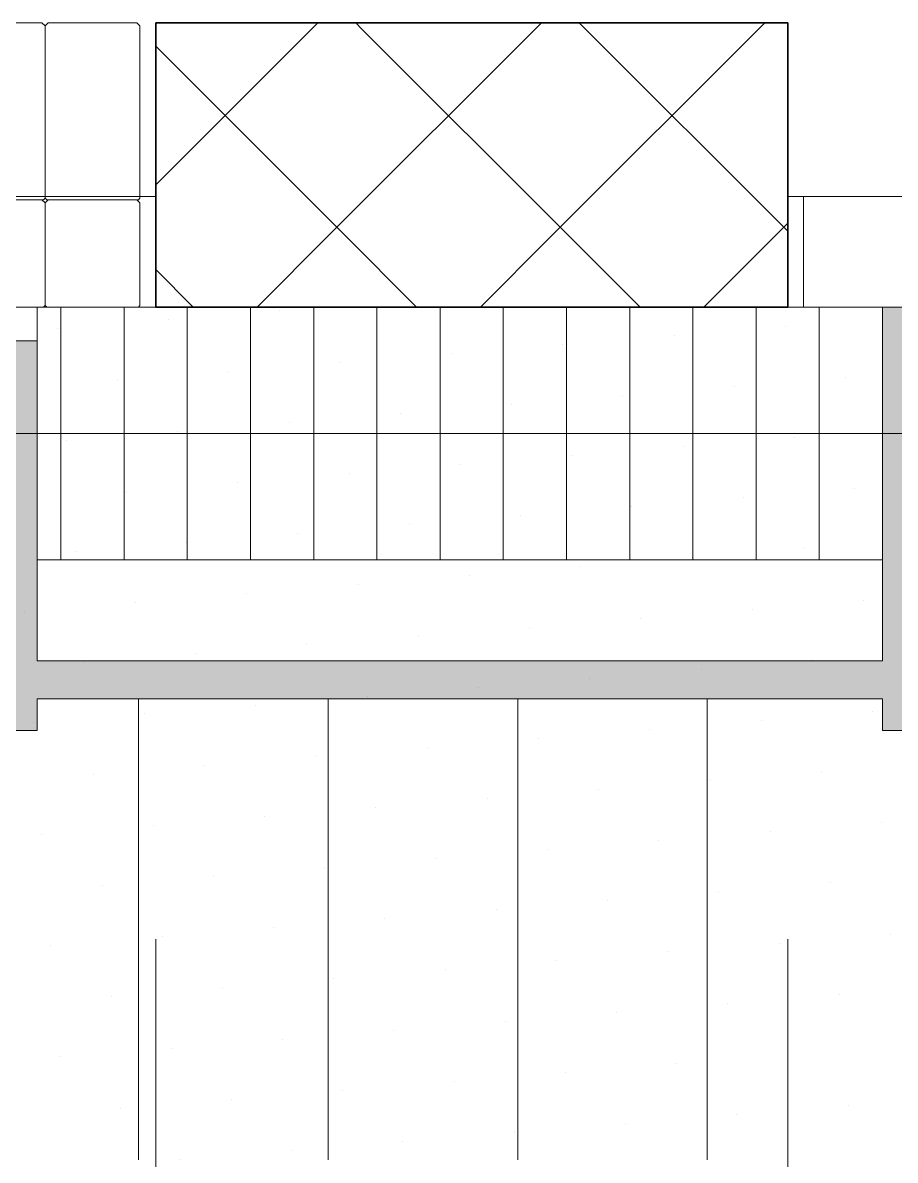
# Model space of a CAD drawing. Header units: metres. Extents: x 0.003 to 0.843, y 0.003 to 0.597.
# Drawn here: x 0.56508 to 0.57612, y 0.1918 to 0.2062 of the extents above; entities that cross this region are included whole.
import ezdxf

# ---------------------------------------------------------------- set-up
doc = ezdxf.new("R2010")
doc.units = ezdxf.units.M
for name, pattern in [('AUSGEZOGEN', [0]), ('PHANTOM', [63.5, 31.75, -6.35, 6.35, -6.35, 6.35, -6.35]), ('PUNKT', [6.35, 0, -6.35]), ('RAND', [44.45, 12.7, -6.35, 12.7, -6.35, 0, -6.35]), ('VERDECKT', [9.525, 6.35, -3.175])]:
    doc.linetypes.add(name, pattern=pattern)
for name, color, linetype, lineweight in [('Allgemein', 7, 'AUSGEZOGEN', 18), ('Ausbau Raeume', 7, 'AUSGEZOGEN', 18), ('Bodenplatte', 7, 'AUSGEZOGEN', 18), ('Daemmung', 7, 'AUSGEZOGEN', 18), ('Decke', 7, 'AUSGEZOGEN', 35), ('Deckendaemmung', 7, 'AUSGEZOGEN', 13), ('Fenster', 7, 'AUSGEZOGEN', 18), ('Unterkonstruktion', 7, 'AUSGEZOGEN', 18), ('Wand Beton bewehrt', 7, 'AUSGEZOGEN', 35), ('Werkplan- Ausfuehrungsmasse', 7, 'AUSGEZOGEN', 13)]:
    doc.layers.add(name, color=color, linetype=linetype, lineweight=lineweight)

msp = doc.modelspace()

# ---------------------------------------------------------------- hatches: boundary and pattern name
at = {"layer": 'Allgemein', "linetype": 'AUSGEZOGEN', "lineweight": 13}
msp.add_hatch(color=32, dxfattribs=at).paths.add_polyline_path([(0.56526, 0.199397), (0.56526, 0.202171), (0.56446, 0.202171), (0.56446, 0.199397), (0.56446, 0.198597), (0.56446, 0.198117), (0.56446, 0.197637), (0.56446, 0.197237), (0.56526, 0.197237), (0.56526, 0.197637), (0.56526, 0.198117), (0.56526, 0.198597)])
h = msp.add_hatch(color=32, dxfattribs=at)
h.paths.add_polyline_path([(0.47636, 0.198117), (0.45436, 0.198117), (0.45436, 0.197637), (0.47636, 0.197637)])
h.paths.add_polyline_path([(0.62556, 0.198117), (0.62556, 0.197637), (0.63884, 0.197637), (0.63884, 0.198117)])
h.paths.add_polyline_path([(0.48036, 0.198117), (0.48036, 0.197637), (0.50236, 0.197637), (0.50236, 0.198117)])
h.paths.add_polyline_path([(0.38076, 0.198117), (0.38076, 0.197637), (0.39146, 0.197637), (0.39146, 0.198117)])
h.paths.add_polyline_path([(0.33116, 0.198117), (0.3174, 0.198117), (0.3174, 0.197637), (0.33116, 0.197637)])
h.paths.add_polyline_path([(0.57596, 0.198117), (0.56526, 0.198117), (0.56526, 0.197637), (0.57596, 0.197637)])
at = {"layer": 'Daemmung', "linetype": 'AUSGEZOGEN', "lineweight": 13}
msp.add_hatch(color=32, dxfattribs=at).paths.add_polyline_path([(0.57676, 0.199397), (0.57676, 0.202597), (0.57596, 0.202597), (0.57596, 0.199397), (0.57596, 0.198597), (0.57596, 0.198117), (0.57596, 0.197637), (0.57596, 0.197237), (0.57676, 0.197237), (0.57676, 0.197637), (0.57676, 0.198117), (0.57676, 0.198597)])

# ---------------------------------------------------------------- linework, layer by layer
at = {"layer": 'Allgemein', "color": 7, "linetype": 'AUSGEZOGEN', "lineweight": 13}
for p, q in [((0.56526, 0.202171), (0.56446, 0.202171)), ((0.56526, 0.199397), (0.56526, 0.202171)), ((0.56526, 0.198597), (0.56526, 0.199397)), ((0.56526, 0.198117), (0.56526, 0.198597)), ((0.57596, 0.198117), (0.56526, 0.198117)), ((0.56526, 0.197237), (0.56526, 0.197637)), ((0.56526, 0.197637), (0.57596, 0.197637)), ((0.56446, 0.197237), (0.56526, 0.197237))]:
    msp.add_line(p, q, dxfattribs=at)
at = {"layer": 'Ausbau Raeume', "color": 254, "linetype": 'AUSGEZOGEN', "lineweight": 18}
for p, q in [((0.566542, 0.191803), (0.566542, 0.197637)), ((0.568942, 0.191803), (0.568942, 0.197637)), ((0.571342, 0.191803), (0.571342, 0.197637)), ((0.573742, 0.191803), (0.573742, 0.197637))]:
    msp.add_line(p, q, dxfattribs=at)
at = {"layer": 'Bodenplatte', "color": 92, "linetype": 'VERDECKT', "lineweight": 18, "true_color": 0x00c600}
msp.add_line((0.32236, 0.202597), (0.63436, 0.202597), dxfattribs=at)
at = {"layer": 'Daemmung', "color": 7, "linetype": 'AUSGEZOGEN', "lineweight": 18}
for p, q in [((0.56526, 0.202171), (0.56526, 0.202597)), ((0.56676, 0.202597), (0.56526, 0.202597)), ((0.57476, 0.202597), (0.56676, 0.202597)), ((0.57596, 0.202597), (0.57476, 0.202597)), ((0.57596, 0.202597), (0.57596, 0.199397)), ((0.56526, 0.199397), (0.56526, 0.202171)), ((0.56526, 0.199397), (0.57596, 0.199397))]:
    msp.add_line(p, q, dxfattribs=at)
at = {"layer": 'Daemmung', "color": 7, "linetype": 'AUSGEZOGEN', "lineweight": 13}
for p, q in [((0.57676, 0.202597), (0.57596, 0.202597)), ((0.57596, 0.202597), (0.57596, 0.199397)), ((0.57596, 0.199397), (0.57596, 0.198597)), ((0.57596, 0.198597), (0.57596, 0.198117)), ((0.57596, 0.197637), (0.57596, 0.197237)), ((0.57596, 0.197237), (0.57676, 0.197237))]:
    msp.add_line(p, q, dxfattribs=at)
for points in [[(0.56556, 0.202597), (0.56556, 0.200956), (0.56556, 0.200956), (0.56556, 0.200218), (0.56556, 0.200218), (0.56556, 0.199397)], [(0.56636, 0.202597), (0.56636, 0.200935), (0.56636, 0.200935), (0.56636, 0.200207), (0.56636, 0.200207), (0.56636, 0.199397)], [(0.56636, 0.202597), (0.56636, 0.200935), (0.56636, 0.200935), (0.56636, 0.200207), (0.56636, 0.200207), (0.56636, 0.199397)], [(0.56716, 0.202597), (0.56716, 0.200914), (0.56716, 0.200914), (0.56716, 0.200196), (0.56716, 0.200196), (0.56716, 0.199397)], [(0.56796, 0.202597), (0.56796, 0.200893), (0.56796, 0.200893), (0.56796, 0.200185), (0.56796, 0.200185), (0.56796, 0.199397)], [(0.56876, 0.202597), (0.56876, 0.200873), (0.56876, 0.200873), (0.56876, 0.200174), (0.56876, 0.200174), (0.56876, 0.199397)], [(0.56956, 0.202597), (0.56956, 0.200852), (0.56956, 0.200852), (0.56956, 0.200163), (0.56956, 0.200163), (0.56956, 0.199397)], [(0.56956, 0.202597), (0.56956, 0.200852), (0.56956, 0.200852), (0.56956, 0.200163), (0.56956, 0.200163), (0.56956, 0.199397)], [(0.57036, 0.202597), (0.57036, 0.200831), (0.57036, 0.200831), (0.57036, 0.200152), (0.57036, 0.200152), (0.57036, 0.199397)], [(0.57116, 0.202597), (0.57116, 0.20081), (0.57116, 0.20081), (0.57116, 0.200141), (0.57116, 0.200141), (0.57116, 0.199397)], [(0.57196, 0.202597), (0.57196, 0.20079), (0.57196, 0.20079), (0.57196, 0.20013), (0.57196, 0.20013), (0.57196, 0.199397)], [(0.57276, 0.202597), (0.57276, 0.200769), (0.57276, 0.200769), (0.57276, 0.200119), (0.57276, 0.200119), (0.57276, 0.199397)], [(0.57276, 0.202597), (0.57276, 0.200769), (0.57276, 0.200769), (0.57276, 0.200119), (0.57276, 0.200119), (0.57276, 0.199397)], [(0.57356, 0.202597), (0.57356, 0.200748), (0.57356, 0.200748), (0.57356, 0.200108), (0.57356, 0.200108), (0.57356, 0.199397)], [(0.57436, 0.202597), (0.57436, 0.200727), (0.57436, 0.200727), (0.57436, 0.200097), (0.57436, 0.200097), (0.57436, 0.199397)], [(0.57516, 0.202597), (0.57516, 0.200706), (0.57516, 0.200706), (0.57516, 0.200086), (0.57516, 0.200086), (0.57516, 0.199397)], [(0.57596, 0.202597), (0.57596, 0.200686), (0.57596, 0.200686), (0.57596, 0.200075), (0.57596, 0.200075), (0.57596, 0.199397)], [(0.57596, 0.202597), (0.57596, 0.200686), (0.57596, 0.200686), (0.57596, 0.200075), (0.57596, 0.200075), (0.57596, 0.199397)]]:
    msp.add_lwpolyline(points, dxfattribs=at)
at = {"layer": 'Decke', "color": 92, "linetype": 'PHANTOM', "lineweight": 18, "true_color": 0x00c600}
msp.add_line((0.32236, 0.202597), (0.63436, 0.202597), dxfattribs=at)
at = {"layer": 'Decke', "color": 92, "linetype": 'RAND', "lineweight": 18, "true_color": 0x00c600}
msp.add_line((0.31916, 0.200997), (0.63756, 0.200997), dxfattribs=at)
at = {"layer": 'Deckendaemmung', "color": 211, "linetype": 'AUSGEZOGEN', "lineweight": 13, "true_color": 0xff70ff}
for p, q in [((0.568333, 0.202549), (0.568333, 0.202549)), ((0.566924, 0.202436), (0.566924, 0.202436)), ((0.574732, 0.202355), (0.574732, 0.202355)), ((0.565514, 0.202322), (0.565514, 0.202322)), ((0.573323, 0.202241), (0.573323, 0.202241)), ((0.571914, 0.202128), (0.571914, 0.202128)), ((0.570504, 0.202014), (0.570504, 0.202014)), ((0.567685, 0.201788), (0.567685, 0.201788)), ((0.569095, 0.201901), (0.569095, 0.201901)), ((0.566276, 0.201674), (0.566276, 0.201674)), ((0.575494, 0.201707), (0.575494, 0.201707)), ((0.572675, 0.20148), (0.572675, 0.20148)), ((0.574084, 0.201593), (0.574084, 0.201593)), ((0.571266, 0.201366), (0.571266, 0.201366)), ((0.569856, 0.201253), (0.569856, 0.201253)), ((0.568447, 0.20114), (0.568447, 0.20114)), ((0.565628, 0.200913), (0.565628, 0.200913)), ((0.567037, 0.201026), (0.567037, 0.201026)), ((0.574846, 0.200945), (0.574846, 0.200945)), ((0.574846, 0.200945), (0.574846, 0.200945)), ((0.573436, 0.200832), (0.573436, 0.200832)), ((0.572027, 0.200718), (0.572027, 0.200718)), ((0.569208, 0.200492), (0.569208, 0.200492)), ((0.570618, 0.200605), (0.570618, 0.200605)), ((0.567799, 0.200378), (0.567799, 0.200378)), ((0.567799, 0.200378), (0.567799, 0.200378)), ((0.566389, 0.200265), (0.566389, 0.200265)), ((0.574198, 0.200184), (0.574198, 0.200184)), ((0.575607, 0.200297), (0.575607, 0.200297)), ((0.572788, 0.20007), (0.572788, 0.20007)), ((0.571379, 0.199957), (0.571379, 0.199957)), ((0.56997, 0.199844), (0.56997, 0.199844)), ((0.567151, 0.199617), (0.567151, 0.199617)), ((0.56856, 0.19973), (0.56856, 0.19973)), ((0.565741, 0.199503), (0.565741, 0.199503)), ((0.574959, 0.199536), (0.574959, 0.199536)), ((0.57355, 0.199422), (0.57355, 0.199422)), ((0.570731, 0.199195), (0.570731, 0.199195)), ((0.57214, 0.199309), (0.57214, 0.199309)), ((0.569322, 0.199082), (0.569322, 0.199082)), ((0.567912, 0.198969), (0.567912, 0.198969)), ((0.575721, 0.198888), (0.575721, 0.198888)), ((0.565093, 0.198742), (0.565093, 0.198742)), ((0.566503, 0.198855), (0.566503, 0.198855)), ((0.574311, 0.198774), (0.574311, 0.198774)), ((0.572902, 0.198661), (0.572902, 0.198661)), ((0.571492, 0.198547), (0.571492, 0.198547)), ((0.568673, 0.198321), (0.568673, 0.198321)), ((0.570083, 0.198434), (0.570083, 0.198434)), ((0.567264, 0.198207), (0.567264, 0.198207)), ((0.565855, 0.198094), (0.565855, 0.198094)), ((0.575073, 0.198126), (0.575073, 0.198126)), ((0.572254, 0.197899), (0.572254, 0.197899)), ((0.573663, 0.198013), (0.573663, 0.198013)), ((0.570844, 0.197786), (0.570844, 0.197786)), ((0.569435, 0.197673), (0.569435, 0.197673)), ((0.566616, 0.197446), (0.566616, 0.197446)), ((0.568025, 0.197559), (0.568025, 0.197559)), ((0.575834, 0.197478), (0.575834, 0.197478)), ((0.575834, 0.197478), (0.575834, 0.197478)), ((0.565207, 0.197332), (0.565207, 0.197332)), ((0.574425, 0.197365), (0.574425, 0.197365)), ((0.573015, 0.197251), (0.573015, 0.197251)), ((0.570196, 0.197025), (0.570196, 0.197025)), ((0.571606, 0.197138), (0.571606, 0.197138)), ((0.568787, 0.196911), (0.568787, 0.196911)), ((0.568787, 0.196911), (0.568787, 0.196911)), ((0.567377, 0.196798), (0.567377, 0.196798)), ((0.565968, 0.196684), (0.565968, 0.196684)), ((0.573777, 0.196603), (0.573777, 0.196603)), ((0.575186, 0.196717), (0.575186, 0.196717)), ((0.572367, 0.19649), (0.572367, 0.19649)), ((0.570958, 0.196377), (0.570958, 0.196377)), ((0.568139, 0.19615), (0.568139, 0.19615)), ((0.569548, 0.196263), (0.569548, 0.196263)), ((0.566729, 0.196036), (0.566729, 0.196036)), ((0.575948, 0.196069), (0.575948, 0.196069)), ((0.56532, 0.195923), (0.56532, 0.195923)), ((0.574538, 0.195955), (0.574538, 0.195955)), ((0.571719, 0.195729), (0.571719, 0.195729)), ((0.573129, 0.195842), (0.573129, 0.195842)), ((0.57031, 0.195615), (0.57031, 0.195615)), ((0.5689, 0.195502), (0.5689, 0.195502)), ((0.567491, 0.195388), (0.567491, 0.195388)), ((0.5753, 0.195307), (0.5753, 0.195307)), ((0.566081, 0.195275), (0.566081, 0.195275)), ((0.57389, 0.195194), (0.57389, 0.195194)), ((0.572481, 0.195081), (0.572481, 0.195081)), ((0.569662, 0.194854), (0.569662, 0.194854)), ((0.571071, 0.194967), (0.571071, 0.194967)), ((0.568252, 0.19474), (0.568252, 0.19474)), ((0.566843, 0.194627), (0.566843, 0.194627)), ((0.576061, 0.194659), (0.576061, 0.194659)), ((0.565433, 0.194514), (0.565433, 0.194514)), ((0.573242, 0.194433), (0.573242, 0.194433)), ((0.574651, 0.194546), (0.574651, 0.194546)), ((0.571833, 0.194319), (0.571833, 0.194319)), ((0.570423, 0.194206), (0.570423, 0.194206)), ((0.569014, 0.194092), (0.569014, 0.194092)), ((0.566195, 0.193866), (0.566195, 0.193866)), ((0.567604, 0.193979), (0.567604, 0.193979)), ((0.575413, 0.193898), (0.575413, 0.193898)), ((0.575413, 0.193898), (0.575413, 0.193898)), ((0.574003, 0.193784), (0.574003, 0.193784)), ((0.571185, 0.193558), (0.571185, 0.193558)), ((0.572594, 0.193671), (0.572594, 0.193671)), ((0.569775, 0.193444), (0.569775, 0.193444)), ((0.568366, 0.193331), (0.568366, 0.193331)), ((0.568366, 0.193331), (0.568366, 0.193331)), ((0.566956, 0.193217), (0.566956, 0.193217)), ((0.574765, 0.193136), (0.574765, 0.193136)), ((0.565547, 0.193104), (0.565547, 0.193104)), ((0.573355, 0.193023), (0.573355, 0.193023)), ((0.571946, 0.19291), (0.571946, 0.19291)), ((0.570537, 0.192796), (0.570537, 0.192796)), ((0.567718, 0.192569), (0.567718, 0.192569)), ((0.569127, 0.192683), (0.569127, 0.192683)), ((0.566308, 0.192456), (0.566308, 0.192456)), ((0.575526, 0.192488), (0.575526, 0.192488)), ((0.572707, 0.192262), (0.572707, 0.192262)), ((0.574117, 0.192375), (0.574117, 0.192375)), ((0.571298, 0.192148), (0.571298, 0.192148)), ((0.569889, 0.192035), (0.569889, 0.192035)), ((0.568479, 0.191921), (0.568479, 0.191921)), ((0.56707, 0.191808), (0.56707, 0.191808))]:
    msp.add_line(p, q, dxfattribs=at)
at = {"layer": 'Fenster', "color": 7, "linetype": 'AUSGEZOGEN', "lineweight": 13}
for p, q in [((0.56532, 0.206197), (0.56404, 0.206197)), ((0.56536, 0.206157), (0.56532, 0.206197)), ((0.56536, 0.206157), (0.5654, 0.206197)), ((0.56536, 0.203977), (0.56536, 0.206157)), ((0.5654, 0.206197), (0.56652, 0.206197)), ((0.56656, 0.206157), (0.56652, 0.206197)), ((0.56656, 0.206157), (0.56656, 0.203977)), ((0.564846, 0.203957), (0.56534, 0.203957)), ((0.56536, 0.203917), (0.56532, 0.203957)), ((0.56534, 0.203957), (0.56536, 0.203977)), ((0.56538, 0.203957), (0.56536, 0.203977)), ((0.56536, 0.203917), (0.5654, 0.203957)), ((0.56538, 0.203957), (0.56654, 0.203957)), ((0.56656, 0.203917), (0.56652, 0.203957)), ((0.56654, 0.203957), (0.56656, 0.203977)), ((0.56536, 0.202617), (0.56536, 0.203917)), ((0.56656, 0.203917), (0.56656, 0.202617)), ((0.5643, 0.202597), (0.56534, 0.202597)), ((0.56534, 0.202597), (0.56536, 0.202617)), ((0.56538, 0.202597), (0.56536, 0.202617)), ((0.56654, 0.202597), (0.56538, 0.202597)), ((0.56654, 0.202597), (0.56656, 0.202617))]:
    msp.add_line(p, q, dxfattribs=at)
msp.add_lwpolyline([(0.57716, 0.202597), (0.57496, 0.202597), (0.57496, 0.203997), (0.57716, 0.203997), (0.57716, 0.202597)], dxfattribs=at)
at = {"layer": 'Unterkonstruktion', "color": 7, "linetype": 'AUSGEZOGEN', "lineweight": 13}
for p, q in [((0.56526, 0.198597), (0.56526, 0.199397)), ((0.57596, 0.199397), (0.56526, 0.199397)), ((0.57596, 0.199397), (0.57596, 0.198597)), ((0.56526, 0.198117), (0.56526, 0.198597)), ((0.57596, 0.198597), (0.57596, 0.198117)), ((0.56526, 0.198117), (0.57596, 0.198117))]:
    msp.add_line(p, q, dxfattribs=at)
at = {"layer": 'Wand Beton bewehrt', "color": 7, "linetype": 'AUSGEZOGEN', "lineweight": 35}
for p, q in [((0.56676, 0.203997), (0.56676, 0.206197)), ((0.57476, 0.206197), (0.56676, 0.206197)), ((0.57476, 0.206197), (0.57476, 0.203997)), ((0.56676, 0.202597), (0.56676, 0.203997)), ((0.57476, 0.203997), (0.57476, 0.202597)), ((0.56676, 0.202597), (0.57476, 0.202597))]:
    msp.add_line(p, q, dxfattribs=at)
at = {"layer": 'Wand Beton bewehrt', "color": 180, "linetype": 'PUNKT', "lineweight": 18}
for p, q in [((0.56676, 0.203997), (0.50086, 0.203997)), ((0.56676, 0.202597), (0.56676, 0.203997)), ((0.62676, 0.203997), (0.57476, 0.203997)), ((0.57476, 0.203997), (0.57476, 0.202597)), ((0.56446, 0.202597), (0.56526, 0.202597)), ((0.56526, 0.202597), (0.56676, 0.202597)), ((0.57476, 0.202597), (0.57596, 0.202597)), ((0.57596, 0.202597), (0.57676, 0.202597))]:
    msp.add_line(p, q, dxfattribs=at)
at = {"layer": 'Wand Beton bewehrt', "color": 7, "linetype": 'AUSGEZOGEN', "lineweight": 13}
msp.add_line((0.567235, 0.202597), (0.56676, 0.203072), dxfattribs=at)
for points in [[(0.56676, 0.204144), (0.568724, 0.206109), (0.568724, 0.206109), (0.568813, 0.206197), (0.568813, 0.206197)], [(0.568042, 0.202597), (0.568974, 0.20353), (0.568974, 0.20353), (0.571595, 0.206151), (0.571595, 0.206151), (0.571642, 0.206197), (0.571642, 0.206197)], [(0.572892, 0.202597), (0.572002, 0.203487), (0.572002, 0.203487), (0.569371, 0.206118), (0.569371, 0.206118), (0.569292, 0.206197), (0.569292, 0.206197)], [(0.57087, 0.202597), (0.571763, 0.20349), (0.571763, 0.20349), (0.574466, 0.206193), (0.574466, 0.206193), (0.57447, 0.206197), (0.57447, 0.206197)], [(0.57476, 0.203558), (0.572159, 0.206159), (0.572159, 0.206159), (0.57212, 0.206197), (0.57212, 0.206197)], [(0.570063, 0.202597), (0.569133, 0.203528), (0.569133, 0.203528), (0.56676, 0.205901)], [(0.573698, 0.202597), (0.574551, 0.20345), (0.574551, 0.20345), (0.57476, 0.203659)]]:
    msp.add_lwpolyline(points, dxfattribs=at)
at = {"layer": 'Werkplan- Ausfuehrungsmasse', "color": 7, "linetype": 'AUSGEZOGEN', "lineweight": 13}
for points in [[(0.56676, 0.187597), (0.56676, 0.188222), (0.56676, 0.188222), (0.56676, 0.188222), (0.56676, 0.188222), (0.56676, 0.188222), (0.56676, 0.188222), (0.56676, 0.188222), (0.56676, 0.188222), (0.56676, 0.188222), (0.56676, 0.188222), (0.56676, 0.188222), (0.56676, 0.188222), (0.56676, 0.188222), (0.56676, 0.188222), (0.56676, 0.194597)], [(0.57476, 0.187597), (0.57476, 0.188222), (0.57476, 0.188222), (0.57476, 0.188222), (0.57476, 0.188222), (0.57476, 0.188222), (0.57476, 0.188222), (0.57476, 0.188222), (0.57476, 0.188222), (0.57476, 0.188222), (0.57476, 0.188222), (0.57476, 0.188222), (0.57476, 0.188222), (0.57476, 0.194597)]]:
    msp.add_lwpolyline(points, dxfattribs=at)

doc.saveas('drawing.dxf')
